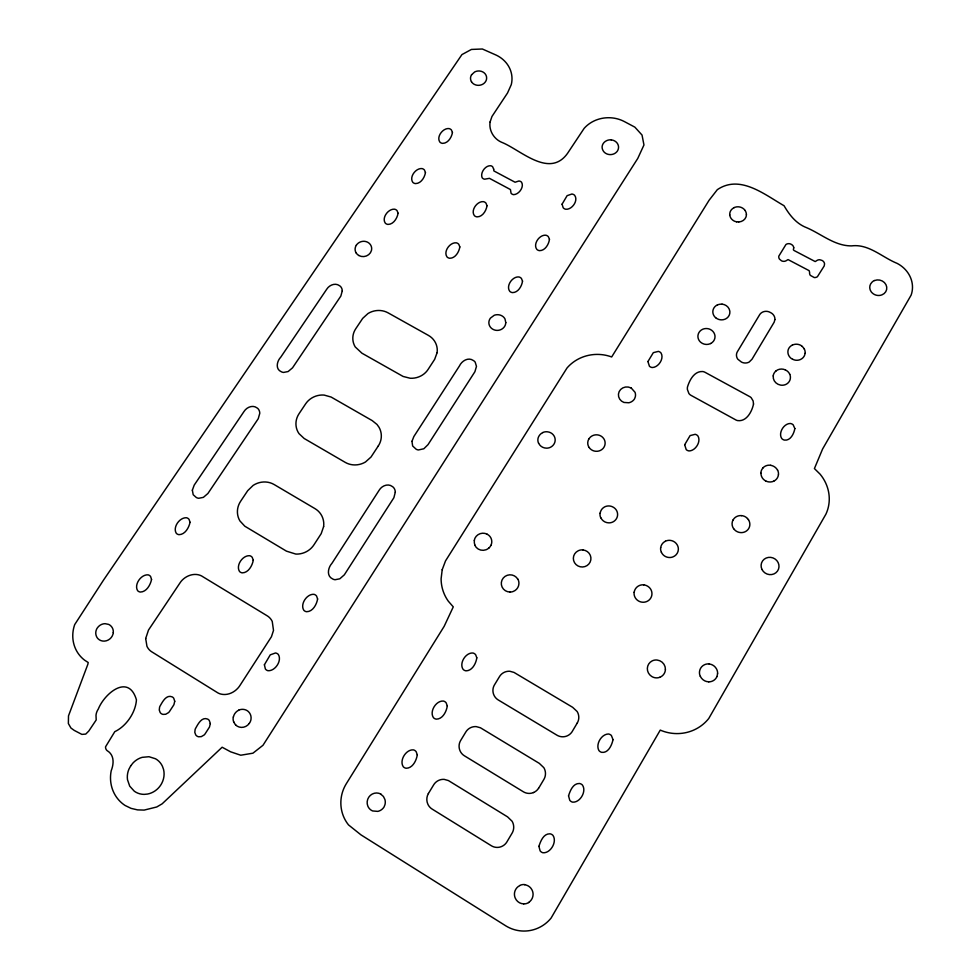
<?xml version="1.0" encoding="UTF-8"?>
<svg xmlns="http://www.w3.org/2000/svg" width="980" height="980" viewBox="0 0 980 980"><rect width="100%" height="100%" fill="white"/><g stroke="black" fill="none" stroke-linecap="round" stroke-linejoin="round"><path stroke-width="1.47" d="M760.884 473.193L760.921 472.519A8.587 8.085 18 0 1 763.089 467.877M428.37 793.58L433.65 784.882A11.38 11.184 -70.3 0 1 438.048 780.705A11.552 11.344 -70.3 0 1 444.246 779.382L448.424 780.57L507.567 816.867L512.087 821.24A11.687 11.466 -89 0 1 513.704 827.524A11.527 11.307 -89.1 0 1 512.05 833.221L506.672 842.286A11.552 11.319 -88.2 0 1 501.613 846.5A11.711 11.478 -88.2 0 1 497.399 847.406A11.552 11.319 -88.2 0 1 491.274 845.703L432.131 809.076A11.417 11.197 -70.9 0 1 427.844 804.164A11.564 11.331 -71 0 1 428.382 793.518M538.571 788.361L543.851 779.455A11.331 11.221 79.3 0 0 545.468 773.857A11.491 11.38 79.4 0 0 543.839 767.671L539.331 763.383L480.433 727.773L476.268 726.621A11.356 11.258 -60.6 0 0 470.13 727.92A11.184 11.099 -60.5 0 0 465.794 732.036L460.6 740.586A11.221 11.111 -63.3 0 0 459.179 744.751A11.368 11.258 -63.3 0 0 460.135 750.999A11.221 11.111 -63.3 0 0 464.422 755.813L523.308 791.742A11.356 11.233 82.4 0 0 529.408 793.408A11.515 11.393 82.4 0 0 533.573 792.514M249.288 723.412L250.01 722.272A9.126 8.697 -48.3 0 0 250.99 719.345A9.237 8.796 -48.3 0 0 248.454 711.652A9.175 8.747 -48.3 0 0 243.628 709.41A9.237 8.796 -48.3 0 0 238.606 710.194M471.552 74.774L474.675 71.944A8.073 7.179 -6 0 1 482.785 71.92A8.073 7.179 -6 0 1 486.631 78.18L486.448 79.552A8.073 7.179 -6 0 1 484.132 83.239A8.011 7.13 -6 0 1 481.56 84.758A8.073 7.179 -6 0 1 474.283 84.341A7.828 6.958 -6 0 1 471.478 81.683M356.328 245.233L356.977 244.351A8.33 7.62 -13.1 0 1 363.592 241.288A8.722 7.987 -13.1 0 1 364.756 241.362A8.195 7.497 -13 0 1 369.68 243.763A8.33 7.62 -13.1 0 1 371.665 249.018L371.457 250.464A8.33 7.62 -13.1 0 1 358.839 255.511M734.155 207.589L734.927 207.27A8.355 7.571 6.9 0 1 744.163 209.304L745.143 210.443M738.749 221.982L736.568 221.799M765.711 480.96L764.547 480.249A8.796 8.281 18 0 1 760.97 473.169M630.985 387.737L635.04 392.306A9.065 8.526 4.7 0 1 635.322 396.753L634.575 398.774A8.881 8.367 4.7 0 1 631.782 401.567A9.028 8.502 4.7 0 1 628.78 402.768L623.917 402.437A8.526 8.024 4.7 0 1 619.164 391.596A8.526 8.024 4.7 0 1 630.887 387.872M380.828 794.204L383.413 796.458L384.907 799.472A9.837 9.555 -63.7 0 1 384.993 804.568L384.099 806.883A9.641 9.371 -63.6 0 1 381 810.043A9.788 9.518 -63.6 0 1 377.766 811.379L372.621 810.95A9.249 8.992 -63.7 0 1 367.806 806.038A9.42 9.151 -63.7 0 1 380.938 794.119M747.52 518.567L748.524 519.902M729.745 214.877L729.843 215.502A8.342 7.558 6.9 0 0 734.02 220.953L734.853 221.345A30.049 27.122 6.8 0 0 736.568 221.799M805.082 353.363A8.612 7.938 13.7 0 1 800.611 359.427A8.697 8.024 13.7 0 1 795.895 360.224A8.612 7.938 13.7 0 1 792.722 359.268M802.228 346.491A8.612 7.938 13.7 0 1 804.225 348.966M792.636 359.293A8.697 8.024 13.7 0 1 790.456 357.786A8.649 7.975 13.7 0 1 787.92 351.404A9.004 8.306 13.7 0 1 788.043 350.424A8.477 7.816 13.7 0 1 790.787 346.075A9.004 8.306 13.7 0 1 792.355 345.083M802.228 346.369A8.697 8.024 13.7 0 0 799.607 344.801A8.649 7.975 13.7 0 0 792.33 345.119M804.237 348.868A8.697 8.024 13.7 0 1 805.119 353.302M874.528 280.55A8.538 7.73 14.8 0 1 885.957 284.653A8.538 7.73 14.8 0 1 881.89 294.882A8.575 7.767 14.8 0 1 874.564 294.576L873.29 293.816A31.507 28.408 14.8 0 1 871.906 292.628L871.208 291.832A8.538 7.73 14.8 0 1 871.955 282.24A8.575 7.767 14.8 0 1 874.417 280.513M729.757 214.963A8.342 7.558 6.9 0 1 734.179 207.638M745.082 210.516A8.342 7.558 6.9 0 1 746.38 214.608M746.454 214.583A8.355 7.571 6.9 0 1 738.785 221.958M715.633 317.692A8.538 7.877 8.5 0 0 724.918 319.235L725.58 318.941A8.44 7.791 8.5 0 0 729.867 311.836L729.818 311.162A8.538 7.877 8.5 0 0 722.064 304.131M717.421 304.89A8.538 7.877 8.5 0 0 712.889 310.881A8.575 7.914 8.5 0 0 713.697 315.241A8.489 7.828 8.5 0 0 715.633 317.692M717.421 304.976A8.489 7.828 8.5 0 1 722.039 304.217M773.196 375.916A8.477 7.865 13.9 0 1 776.148 370.844M773.257 375.928A8.649 8.011 13.9 0 0 780.631 385.115A8.71 8.073 13.9 0 0 785.36 384.638A8.649 8.011 13.9 0 0 788.043 382.935A8.71 8.073 13.9 0 0 790.297 378.795L790.419 377.263A8.71 8.073 13.9 0 0 789.745 374.262M776.099 370.82A8.71 8.073 13.9 0 1 785.262 369.852M785.286 369.889A8.734 8.097 13.9 0 1 787.92 371.677A8.649 8.024 13.9 0 1 789.733 374.274M778.414 474.81A8.796 8.281 18 0 1 773.833 481.119M777.557 470.216A8.796 8.281 18 0 0 774.139 466.603A8.673 8.159 18 0 0 770.66 465.353M773.82 481.143A8.893 8.367 18 0 1 765.674 480.947M763.04 467.766A8.893 8.367 18 0 1 770.672 465.255M777.581 470.118A8.893 8.367 18 0 1 778.451 474.749M589.115 447.505A8.697 8.269 3.4 0 1 588.809 439.04M589.152 447.48A8.563 8.134 3.4 0 0 595.779 451.278A8.685 8.257 3.4 0 0 602.872 448.656A8.697 8.269 3.4 0 0 604.329 446.525A8.636 8.208 3.4 0 0 605.101 443.45A8.71 8.281 3.4 0 0 603.986 439.016L602.982 437.693A8.685 8.257 3.4 0 0 600.287 435.708A8.624 8.208 3.4 0 0 597.077 434.851A8.71 8.281 3.4 0 0 592.349 435.782A8.624 8.208 3.4 0 0 588.858 439.04M733.604 528.673A8.943 8.489 19.7 0 1 733.064 519.927M747.507 518.543A8.943 8.489 19.7 0 0 744.702 516.472A8.869 8.428 19.7 0 0 741.358 515.639M733.653 528.649A8.759 8.318 19.7 0 0 740.537 532.581L741.492 532.618A8.869 8.428 19.7 0 0 747.679 529.886A8.943 8.489 19.7 0 0 749.124 527.706A8.869 8.428 19.7 0 0 749.835 524.533A8.955 8.502 19.7 0 0 748.585 519.939M733.114 519.927A8.869 8.428 19.7 0 1 736.592 516.57A8.955 8.502 19.7 0 1 741.407 515.627M538.657 443.23A8.6 8.195 -1.5 0 0 546.497 448.154A8.697 8.281 -1.5 0 0 549.609 447.627A8.6 8.195 -1.5 0 0 552.365 445.986A8.661 8.244 -1.5 0 0 554.349 443.413A8.6 8.195 -1.5 0 0 555.146 440.363A8.697 8.281 -1.6 0 0 554.068 435.941A8.6 8.195 -1.5 0 0 547.416 431.813A8.661 8.244 -1.5 0 0 542.675 432.56M542.761 432.621A8.6 8.195 -1.5 0 0 539.159 435.794A8.6 8.183 -1.6 0 0 537.971 438.746A8.661 8.244 -1.5 0 0 538.559 443.242M600.85 517.783A8.747 8.416 7.4 0 0 608.874 522.855A8.845 8.514 7.4 0 0 612.035 522.316A8.747 8.416 7.4 0 0 614.815 520.637A8.808 8.477 7.4 0 0 616.8 517.991A8.747 8.416 7.4 0 0 617.584 514.868A8.808 8.477 7.4 0 0 616.445 510.298A8.747 8.416 7.4 0 0 612.831 506.979A8.747 8.416 7.4 0 0 609.597 505.999A8.808 8.477 7.4 0 0 604.819 506.807A8.747 8.416 7.4 0 0 600.177 513.177M600.752 517.795A8.808 8.477 7.4 0 1 600.066 513.165M660.704 547.649A8.845 8.502 16.2 0 1 665.395 541.266M661.402 552.352A8.906 8.563 16.2 0 1 660.667 547.649M665.395 541.217A8.906 8.563 16.2 0 1 670.173 540.372A8.845 8.502 16.2 0 1 677.131 544.758A8.955 8.612 16.2 0 1 678.356 549.388A8.906 8.563 16.2 0 1 672.807 556.959A8.955 8.612 16.2 0 1 669.61 557.51A8.906 8.563 16.2 0 1 664.697 556.077A8.845 8.502 16.2 0 1 661.439 552.352M582.977 549.952A8.808 8.551 6.3 0 1 590.132 562.091A8.808 8.551 6.3 0 1 576.02 564.554A8.808 8.551 6.3 0 1 578.225 550.772A8.893 8.624 6.3 0 1 582.953 549.903M634.195 592.275A8.906 8.636 17.8 0 1 635.297 589.115A8.906 8.636 17.8 0 1 638.948 585.734A8.967 8.697 17.8 0 1 643.75 584.852M634.146 592.226A8.967 8.697 17.8 0 0 634.869 596.991A8.906 8.636 17.8 0 0 638.201 600.777A8.906 8.636 17.9 0 0 643.137 602.235A9.004 8.734 17.8 0 0 646.347 601.671A8.906 8.636 17.9 0 0 649.164 599.968A8.967 8.697 17.8 0 0 651.173 597.224A8.906 8.636 17.9 0 0 651.933 594.027A9.004 8.734 17.8 0 0 650.757 589.323A8.906 8.636 17.9 0 0 647.07 585.905A8.906 8.636 17.8 0 0 643.787 584.876M490.894 545.382A8.845 8.563 -10.1 0 1 488.836 548.077M474.798 545.162A8.845 8.563 -10.1 0 0 485.994 549.768A8.747 8.465 -10 0 0 488.861 548.004M474.222 540.482A8.845 8.563 -10.1 0 1 487.146 534.186M490.907 545.346A8.747 8.465 -10 0 0 491.752 542.197A8.845 8.563 -10.1 0 0 490.711 537.616A8.747 8.465 -10 0 0 487.183 534.259M474.994 545.137A8.747 8.465 -10 0 1 474.418 540.507M709.153 663.987A9.126 8.82 33.7 0 1 716.282 668.556A9.188 8.893 33.7 0 1 717.63 673.346M717.532 673.346A9.126 8.82 33.7 0 1 716.784 676.641M709.214 663.95A9.212 8.918 33.7 0 0 704.314 664.82A9.126 8.82 33.7 0 0 699.536 671.496A9.188 8.893 33.7 0 0 700.296 676.408M716.882 676.678A9.188 8.893 33.7 0 1 714.861 679.495A9.126 8.832 33.7 0 1 712.019 681.247A9.188 8.893 33.7 0 1 708.724 681.835M708.773 681.811A9.126 8.832 33.7 0 1 700.394 676.408M509.98 592.03A8.808 8.6 -6.3 0 1 501.405 584.815A8.808 8.6 -6.3 0 1 507.26 575.285A8.808 8.6 -6.3 0 1 517.832 579.254M509.931 592.043A8.906 8.697 -6.4 0 0 513.177 591.479A8.808 8.6 -6.3 0 0 518.898 583.872A8.906 8.697 -6.4 0 0 517.869 579.143M659.736 677.303A9.126 8.893 30.6 0 1 656.453 677.878A9.065 8.845 30.7 0 1 651.541 676.347A9.126 8.893 30.6 0 1 652.202 660.875A9.151 8.93 30.7 0 1 657.115 660.042A9.126 8.893 30.6 0 1 665.408 669.414M659.761 677.29A9.065 8.845 30.7 0 0 662.602 675.539A9.126 8.893 30.6 0 0 664.636 672.733A9.065 8.845 30.7 0 0 665.395 669.45M538.486 788.398A11.356 11.233 82.4 0 1 533.488 792.538M523.651 903.842A9.567 9.286 85.6 0 1 515.198 897.986A9.69 9.408 85.6 0 1 514.549 892.694A9.567 9.286 85.6 0 1 519.706 885.638M524.704 884.769A9.567 9.286 85.6 0 1 531.895 889.717A9.727 9.433 85.6 0 1 533.071 894.814A9.567 9.286 85.6 0 1 528.575 902.47M519.743 885.479A9.69 9.408 85.6 0 1 524.802 884.585M528.747 902.519A9.69 9.408 85.6 0 1 523.773 903.915M611.189 139.895A8.183 7.375 0 0 1 614.24 140.74A8.22 7.399 0 0 1 617.523 143.656A8.183 7.375 0 0 1 617.706 150.504A8.306 7.485 0 0 1 616.53 152.084A8.183 7.375 0 0 1 610.479 154.607A8.22 7.399 0 0 1 604.672 152.586A8.183 7.375 0 0 1 602.921 150.295A8.22 7.399 0 0 1 602.173 146.228A8.183 7.375 0 0 1 606.718 140.63A8.22 7.399 0 0 1 611.14 139.846M471.478 81.732A8.073 7.179 -6 0 1 471.552 74.774M356.12 252.889A8.33 7.62 -13.1 0 1 356.291 245.245M358.864 255.486A8.134 7.448 -13.1 0 1 356.132 252.84M235.629 724.771A9.175 8.747 -48.3 0 1 233.828 721.942M233.412 716.992A9.175 8.747 -48.3 0 1 238.704 710.231M249.263 723.473A9.237 8.796 -48.3 0 1 235.506 724.82M233.706 721.99A9.237 8.796 -48.3 0 1 233.277 717.005M568.535 795.858L569.76 800.268A5.218 5.133 69 0 0 572.59 802.142C580.123 802.841 586.861 791.179 582.402 785.017A5.218 5.133 66.2 0 0 579.388 783.486C573.055 783.277 570.115 790.774 568.535 795.858M562.079 204.195L563.182 207.76A4.631 4.226 -1.8 0 0 565.73 209.242C571.977 209.941 578.702 200.447 574.574 195.228A4.643 4.226 -1.6 0 0 571.867 194.028L567.101 195.669L562.079 204.195M538.914 846.365L540.127 850.861A5.304 5.182 80.9 0 0 542.969 852.759C550.601 853.445 557.375 841.636 552.941 835.364A5.292 5.182 79.4 0 0 549.915 833.808C543.496 833.6 540.543 841.232 538.914 846.365M192.35 490.208L193.207 494.741L196.27 497.46A6.321 5.905 -30.7 0 0 198.744 498.269L203.375 497.362L207.907 493.491L258.242 418.717L259.761 413.364A8.685 8.073 -24.2 0 0 259.051 410.216L258.536 409.334A6.199 5.77 -24 0 0 257.066 407.937C252.791 404.569 246.605 407.251 244.02 411.49L194.212 485.1L192.35 490.208M549.462 239.316C548.825 244.253 545.162 250.709 539.563 250.647A4.667 4.288 -3.1 0 1 536.844 249.41C532.728 244.106 539.478 234.502 545.823 235.212A4.655 4.275 -2.8 0 1 548.371 236.707L549.462 239.316M490.098 121.973C488.738 130.365 493.736 138.756 501.368 142.174C519.89 149.217 549.168 179.046 567.494 153.419L584.141 128.368A31.213 28.114 -0.1 0 1 624.321 121.545L634.856 127.143L642.035 135.056L643.958 144.979L637.76 158.442L262.995 745.278L252.938 753.191L240.762 755.225L230.643 751.819L222.129 747.226L162.141 803.833L156.739 806.981L144.146 810.092L137.531 809.884L131.075 808.365L125.073 805.462A35.868 33.602 -52.4 0 1 111.206 770.745C113.962 763.677 114.489 754.967 107.065 750.594A5.157 4.802 -50 0 1 105.546 746.821L114.783 731.668C126.175 726.303 135.583 712.693 136.441 699.879C128.686 673.15 104.542 693.301 98.282 709.091A12.85 11.968 -47.8 0 0 96.003 715.314L96.199 719.957L88.8 731.031L85.738 734.094L81.879 734.388L74.272 730.418L70.94 728.03L68.367 723.546L68.502 715.853L87.833 664.342L88.2 662.517L84.525 660.116A34.435 31.985 -42.2 0 1 74.688 624.615L103.463 580.185L461.935 54.586L471.417 49.441L482.368 49L496.333 55.186A30.748 27.354 -5.9 0 1 511.278 84.635L507.53 92.99L491.96 116.485L490.098 121.973M522.524 281.125C521.85 286.099 518.163 292.653 512.503 292.604A4.692 4.349 -4.7 0 1 509.772 291.342C505.656 285.952 512.454 276.25 518.873 276.948A4.692 4.337 -4.4 0 1 521.434 278.467L522.524 281.125M476.807 657.813C476.06 663.313 472.311 670.835 466.015 670.835A5.022 4.961 -26.9 0 1 463.111 669.365C458.861 663.338 465.733 652.337 472.948 653.011A5.01 4.949 -23.5 0 1 475.68 654.775L476.807 657.813M487.011 205.702C486.313 210.59 482.613 216.923 477.076 216.874A4.631 4.226 -6.5 0 1 474.394 215.661C470.376 210.357 477.199 200.974 483.446 201.66A4.618 4.214 -6.2 0 1 485.97 203.13L487.011 205.702M145.689 638.531L146.939 646.249A10.168 9.531 -42.2 0 0 147.662 647.609L148.029 648.197A13.892 13.022 -42.1 0 0 151.667 651.761L217.621 692.738A13.977 13.279 -44.7 0 0 220.855 694.073C228.487 695.984 236.45 691.439 240.308 684.91L271.448 636.731L273.506 630.41L272.244 621.455A14.418 13.745 -38.9 0 0 266.719 615.526L203.313 577.012C195.608 571.426 184.583 575.554 179.867 583.1L148.482 630.079L145.689 638.531M395.295 492.18L393.887 497.718L344.348 574.807L339.803 578.8L335.099 579.719A6.407 6.149 -29.6 0 1 332.551 578.886C326.254 575.995 328.067 567.494 331.951 563.316L379.174 490.208C381.722 485.798 388.068 483.116 392.416 486.57A6.284 6.003 -18.9 0 1 393.948 488.028L394.499 488.934A8.796 8.404 -19.1 0 1 395.308 492.18M459.828 246.923C459.093 251.86 455.382 258.291 449.771 258.255A4.655 4.275 -8.3 0 1 447.076 257.017C443.07 251.627 449.93 242.146 456.264 242.82A4.655 4.275 -8 0 1 458.787 244.314L459.828 246.923M447.284 705.931C446.5 711.492 442.74 719.136 436.345 719.149A5.084 5.01 -47.4 0 1 433.43 717.654C429.203 711.517 436.112 700.382 443.426 701.055A5.072 4.998 -44.4 0 1 446.157 702.844L447.284 705.931M452.442 132.484C451.707 137.274 448.007 143.411 442.58 143.362A4.557 4.104 -7.8 0 1 439.947 142.186C436.027 136.967 442.862 127.902 448.95 128.564A4.545 4.091 -7.6 0 1 451.425 129.985L452.442 132.484M417.284 754.845C416.451 760.468 412.678 768.234 406.198 768.247A5.157 5.047 -59.5 0 1 403.27 766.74C399.056 760.492 406.002 749.222 413.425 749.872A5.145 5.047 -58 0 1 416.157 751.697L417.284 754.845M493.675 169.148L493.871 170.924L515.076 182.231L518.898 181.006A3.945 3.577 -4.3 0 1 521.544 182.219C524.459 186.923 518.849 194.604 513.606 194.653A3.945 3.589 -4.5 0 1 511.058 193.232L510.445 189.557L489.449 178.336L484.671 179.193A3.932 3.565 -6 0 1 482.136 177.723C479.992 172.884 485.345 165.216 490.76 165.743A3.92 3.54 -5.8 0 1 492.671 166.821L493.675 169.148M425.455 172.566C424.695 177.405 420.971 183.628 415.496 183.591A4.594 4.153 -9.4 0 1 412.85 182.39C408.93 177.086 415.802 167.923 421.976 168.572A4.582 4.141 -9.1 0 1 424.45 170.018L425.455 172.566M342.253 290.913L340.844 296.058L292.53 367.831L288.132 371.543L283.6 372.425A6.149 5.709 -20.5 0 1 281.162 371.665C275.147 369.068 276.973 361.02 280.721 357.235L326.769 289.161C329.317 285.021 335.332 282.534 339.546 285.719A6.052 5.574 -15.4 0 1 341.003 287.067L341.518 287.9A8.465 7.791 -15.5 0 1 342.265 290.913M398.076 213.236C397.28 218.136 393.543 224.445 387.994 224.42A4.618 4.214 -11.3 0 1 385.336 223.195C381.428 217.817 388.349 208.544 394.597 209.193A4.618 4.202 -10.9 0 1 397.072 210.663L398.076 213.236M411.968 441.355L412.654 445.986L416.108 449.183A6.235 5.917 -14 0 0 418.411 449.955L423.826 448.767L428.027 444.638L474.908 371.714L476.476 366.398L475.202 362.184A6.162 5.782 -8.1 0 0 473.279 360.469C468.207 356.867 461.678 361.02 459.424 365.993L413.866 436.529L411.968 441.355M793.739 247.793L793.359 249.827L794.119 250.525L815.225 261.574L816.744 260.607A4.655 4.226 11.7 0 1 819.893 259.774L822.122 260.472A4.643 4.214 11.8 0 1 824.56 263.939L824.18 265.997L817.442 276.679A4.679 4.263 11.8 0 1 814.27 277.548L810.313 275.356A4.667 4.251 11.8 0 1 809.615 272.379L809.149 270.664L788.03 259.578L786.499 260.521A4.643 4.226 10 0 1 783.388 261.329A4.582 4.165 10 0 1 781.452 260.766L779.48 259.124A4.655 4.226 10 0 1 778.831 256.111L785.948 244.51A4.618 4.202 10 0 1 791.056 244.228L792.293 245.025A4.631 4.202 10 0 1 793.739 247.793M317.606 599.001C316.687 604.427 312.853 611.692 306.642 611.716A4.986 4.777 -34.7 0 1 303.825 610.295C299.843 604.231 306.899 593.709 313.943 594.321A4.973 4.777 -33.6 0 1 316.565 596.036L317.606 599.001M210.308 723.546L209.487 727.038L205.237 733.653A7.522 7.117 -49.2 0 1 204.159 734.963L201.304 736.629L198.609 736.776A5.157 4.876 -49.4 0 1 195.718 734.865L194.8 732.354L195.118 729.5A6.762 6.394 -49.4 0 1 195.951 727.76C198.132 723.828 201.929 716.576 207.686 719.112A5.157 4.888 -48.7 0 1 209.279 720.471L210.308 723.546M264.404 664.759L265.36 668.948A5.059 4.839 -42.5 0 0 267.993 670.712C275.147 671.288 282.264 660.618 278.296 654.432A5.059 4.851 -41.5 0 0 275.478 652.986L270.272 654.836L264.404 664.759M794.854 428.554C793.971 433.552 790.554 440.939 784.441 440.094A4.912 4.594 16.8 0 1 781.685 438.452C778.071 432.952 783.853 423.47 790.26 423.483A4.925 4.594 16.6 0 1 793.175 424.818L794.854 428.554M253.257 560.315C252.277 565.693 248.406 572.81 242.268 572.859A4.961 4.692 -34.2 0 1 239.5 571.45C235.617 565.399 242.734 555.121 249.692 555.709A4.949 4.679 -33.3 0 1 252.264 557.399L253.257 560.315M174.734 701.276L173.901 704.742L169.626 711.296A7.497 7.044 -47.3 0 1 168.548 712.595L165.706 714.261L163.035 714.395A5.133 4.827 -47.4 0 1 160.157 712.497L159.262 710.022L159.593 707.18A6.725 6.333 -47.4 0 1 160.426 705.453C162.631 701.558 166.441 694.367 172.161 696.878A5.133 4.839 -46.8 0 1 173.73 698.226L174.734 701.276M190.034 522.303C188.981 527.62 185.085 534.615 179.009 534.663A4.925 4.606 -33.8 0 1 176.278 533.279C172.517 527.24 179.695 517.195 186.543 517.759A4.925 4.594 -33.1 0 1 189.079 519.424L190.034 522.303M684.677 444.749L686.208 449.587A4.888 4.618 11.4 0 0 689.087 450.935C695.494 450.886 701.386 441.527 697.895 435.941A4.876 4.606 11.4 0 0 695.175 434.312L690.092 435.598L684.677 444.749M151.545 579.474C150.454 584.864 146.535 591.981 140.348 592.055A4.998 4.667 -38.6 0 1 137.604 590.646C133.868 584.484 141.096 574.292 148.066 574.844A4.986 4.655 -38 0 1 150.614 576.534L151.545 579.474M647.939 361.534L649.422 366.226A4.79 4.484 5.7 0 0 652.239 367.524C658.474 367.488 664.416 358.447 660.998 352.959A4.79 4.471 5.8 0 0 658.34 351.391L653.329 352.653L647.939 361.534M613.015 739.643C611.888 745.02 608.384 753.228 601.72 752.346A5.157 5.084 50.6 0 1 598.903 750.521C595.399 744.384 601.377 734.13 608.384 733.983A5.157 5.084 47.6 0 1 611.385 735.49L613.015 739.643M505.803 322.653L505.472 324.527A8.82 8.22 -5.8 0 1 504.051 327.185A8.428 7.852 -5.8 0 1 498.06 330.358A8.465 7.889 -5.8 0 1 492.23 328.863A8.404 7.828 -5.8 0 1 489.375 325.311A8.465 7.889 -5.8 0 1 488.873 322.408A8.428 7.852 -5.8 0 1 490.466 318.096L494.226 315.278A8.808 8.208 -5.8 0 1 499.004 314.825A8.624 8.036 -5.8 0 1 502.446 316.173L502.924 316.516A7.926 7.387 -5.8 0 1 505.019 319.039L505.803 322.653M442.201 569.723L441.11 578.8A40.523 39.506 -11.8 0 0 448.289 601.169L453.274 606.877L444.161 626.343L346.344 783.657A35.66 34.655 -63.6 0 0 348.525 824.915L360.959 834.862L506.133 926.063A36.53 35.452 85.6 0 0 551.079 918.101L660.263 730.1A41.822 40.707 35.9 0 0 708.748 718.511L825.944 514.108A40.486 38.098 20.5 0 0 827.5 487.66A40.719 38.318 20.5 0 0 820.113 474.185L814.417 468.575L822.588 449.024L911.106 295.164A28.616 25.872 14.9 0 0 897.104 263.363C882.172 257.348 868.807 243.714 851.632 245.882C834.801 246.078 821.387 233.975 806.577 227.666C796.226 223.722 789.427 214.963 784.049 205.727C764.363 194.444 739.973 174.268 717.323 189.667L709.091 200.263L611.667 356.965A39.2 36.946 2.3 0 0 567.028 367.978L445.52 560.903L442.201 569.723M753.522 404.042C751.979 411.478 746.662 421.817 737.658 420.591A6.284 5.88 13.2 0 1 735.931 419.979L691.072 395.381A6.615 6.199 9.4 0 1 688.903 393.507L687.409 389.513A11.429 10.707 9.6 0 1 687.458 387.076C689.54 380.13 694.244 371.065 702.611 371.53A6.333 5.917 9.4 0 1 704.988 372.277L749.761 396.655A6.26 5.843 13.1 0 1 751.207 397.745L753.13 400.955L753.522 404.042M774.898 319.554L774.163 322.2L752.015 359.231L749.186 362.037A7.816 7.252 11.2 0 1 744.996 363.004A7.668 7.117 11.2 0 1 741.382 362.012L737.817 359.207A7.816 7.252 11.1 0 1 736.47 355.336A7.693 7.13 11.1 0 1 737.475 351.563L759.672 314.666A7.644 7.032 11 0 1 762.881 311.983A7.767 7.142 11 0 1 767.12 311.395A7.644 7.032 11 0 1 769.974 312.289L770.917 312.792A7.632 7.019 11.1 0 1 773.931 315.634A7.779 7.154 11.1 0 1 774.911 319.554M113.288 632.566L112.982 634.207A9.077 8.428 -42.2 0 1 106.551 640.724A9.077 8.428 -42.2 0 1 98.086 638.801A8.992 8.342 -42.2 0 1 96.469 636.375A9.077 8.428 -42.2 0 1 96.616 629.172A8.428 7.828 -42.2 0 1 97.351 627.935A9.077 8.428 -42.2 0 1 105.056 623.672L108.572 624.383A9.433 8.759 -42.2 0 1 109.515 624.873L110.275 625.399A9.077 8.428 -42.2 0 1 113.288 632.566M323.621 526.615L321.195 533.647L314.004 544.745A19.551 18.583 -28.8 0 1 306.618 551.569A19.931 18.939 -28.8 0 1 295.85 554.08L286.479 551.164L244.816 526.211L239.929 520.943A19.845 18.706 -29.3 0 1 237.43 510.801A19.478 18.363 -29.4 0 1 240.676 501.197L247.707 490.674L253.134 485.406A19.784 18.645 -28.3 0 1 263.534 481.988A19.441 18.326 -28.3 0 1 274.167 484.549L314.923 508.596A19.514 18.534 -27.6 0 1 321.979 516.191A19.869 18.877 -27.7 0 1 323.621 526.615M437.092 352.702L434.679 359.305L428.101 369.423A18.877 17.665 -12.3 0 1 420.665 376.063A19.245 17.995 -12.3 0 1 410.167 378.243L403.111 376.455L361.938 353.204L355.226 346.932A19.159 17.811 -14.5 0 1 352.837 337.328A18.792 17.469 -14.5 0 1 355.813 328.655L362.698 318.365L368.002 313.514A19.11 17.75 -13.8 0 1 378.145 310.476A18.767 17.42 -13.8 0 1 388.141 312.877L428.346 335.356A18.865 17.628 -11.7 0 1 435.537 342.841A19.196 17.934 -11.7 0 1 437.092 352.702M130.708 765.87L128.907 769.227A19.502 18.265 -52.4 0 0 127.498 779.725L129.715 786.156L134.321 791.228A18.632 17.456 -52.4 0 0 144.097 794.376L147.539 794.057A19.465 18.228 -52.4 0 0 157.033 789.353A19.931 18.669 -52.4 0 0 161.725 783.375A19.527 18.289 -52.4 0 0 163.562 769.471L162.423 766.262A18.608 17.432 -52.4 0 0 155.538 758.777L148.997 756.719L142.174 757.344A19.514 18.277 -52.4 0 0 133.072 762.893L130.708 765.87M577.22 723.069L572.026 731.827A11.197 11.111 45.9 0 1 567.089 735.907A11.344 11.258 45.9 0 1 562.961 736.789A11.184 11.099 46 0 1 556.91 735.159L498.269 699.965A11.05 10.988 -19.8 0 1 493.994 695.236A11.197 11.135 -19.7 0 1 493.014 689.099A11.05 10.988 -19.8 0 1 494.386 685.02L499.494 676.617A11.037 10.964 -13.3 0 1 503.781 672.562A11.197 11.123 -13.3 0 1 509.87 671.276L513.998 672.415L572.626 707.291L577.134 711.505A11.331 11.245 40.3 0 1 578.788 717.568A11.172 11.086 40.3 0 1 577.22 723.069M378.292 445.961L371.004 457.048L365.466 461.997A19.551 18.485 -19.3 0 1 354.968 464.937A19.196 18.142 -19.4 0 1 345.107 462.303L304.168 438.489L298.986 433.613A19.453 18.253 -21 0 1 295.936 423.911A19.122 17.946 -21 0 1 299.023 413.744L305.601 403.895A19.073 17.885 -20.2 0 1 313.576 397.035A19.428 18.216 -20.2 0 1 324.135 395.075L331.118 397.047L372.204 420.604L377.031 424.487L379.052 427.329A19.514 18.436 -18.4 0 1 381.281 437.325A19.159 18.093 -18.4 0 1 378.292 445.961M710.672 343.515L710.01 343.809A8.575 7.95 8.4 0 1 700.688 342.253A8.526 7.901 8.4 0 1 698.752 339.778A8.612 7.987 8.4 0 1 697.981 335.38A8.575 7.95 8.4 0 1 702.525 329.341A8.612 7.987 8.4 0 1 707.205 328.594A8.526 7.901 8.4 0 1 710.378 329.501A8.575 7.95 8.4 0 1 714.947 335.662L715.008 336.361A8.465 7.852 8.4 0 1 710.659 343.502M761.987 569.466A9.04 8.587 24.6 0 0 777.459 571.132A9.04 8.587 24.6 0 0 770.709 557.375A9.04 8.587 24.6 0 0 761.987 569.466"/></g></svg>
